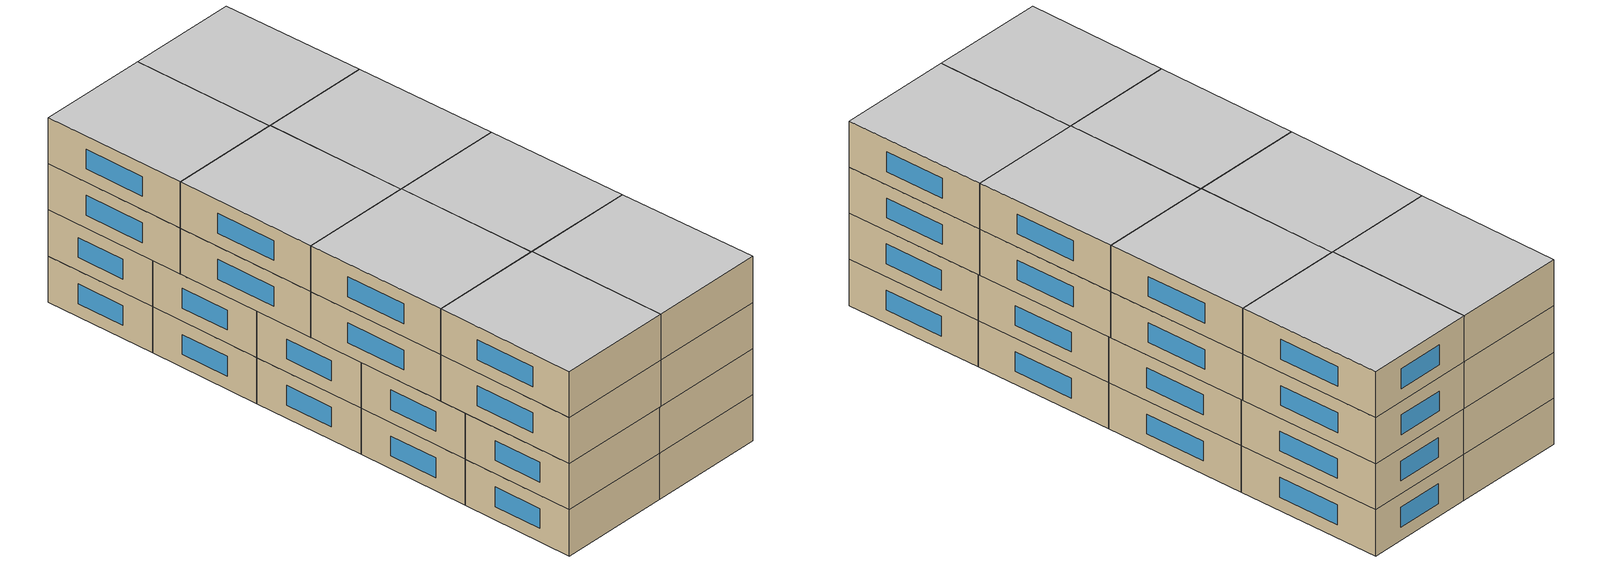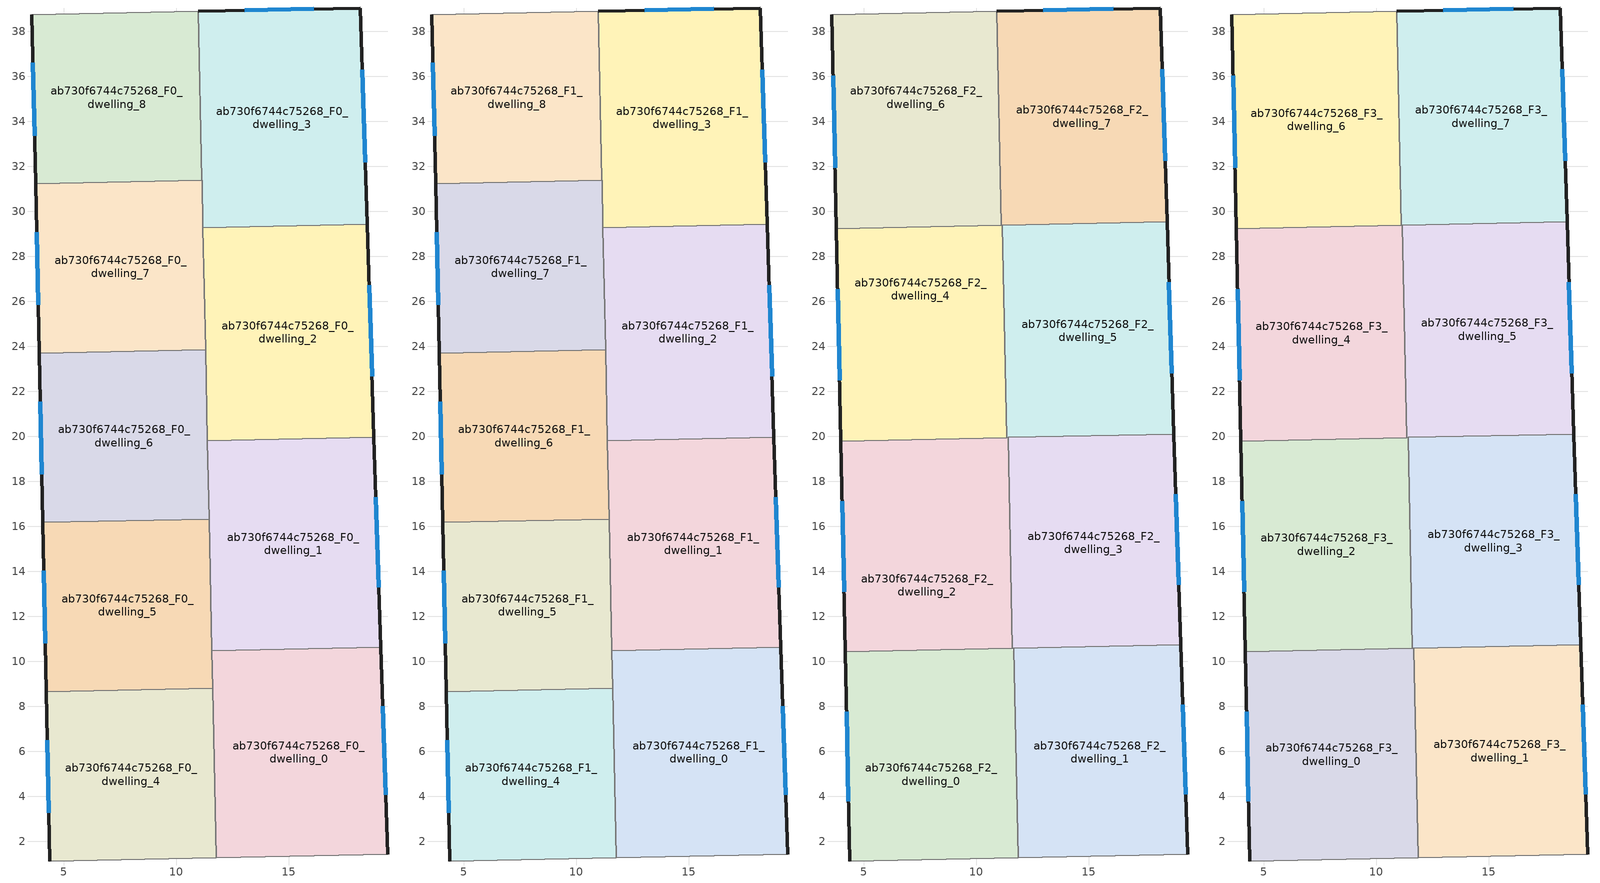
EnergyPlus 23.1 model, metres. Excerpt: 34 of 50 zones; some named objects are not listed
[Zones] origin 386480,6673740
ab730f6744c75268_F0_dwelling_0
 floor ground (EU_floor_Construction): 19.09,10.63 19.39,1.43 11.78,1.28 11.58,10.47 z0
 wall outside (EU_wall_Construction): 19.39,1.43 19.09,10.63 z0:3
 wall adiabatic (EU_wall_Construction): 11.78,1.28 19.39,1.43 z0:3
 wall to ab730f6744c75268_F0_dwelling_1 (EU_wall_Construction): 19.09,10.63 11.58,10.47 z0:3
 wall to ab730f6744c75268_F0_dwelling_4 (EU_wall_Construction): 11.62,8.8 11.78,1.28 z0:3
 wall to ab730f6744c75268_F0_dwelling_5 (EU_wall_Construction): 11.58,10.47 11.62,8.8 z0:3
 window (EU_Window_Construction): 19.3,4.06 19.18,8 z0.86:2.14
ab730f6744c75268_F0_dwelling_1
 floor ground (EU_floor_Construction): 18.79,19.96 19.09,10.63 11.58,10.47 11.39,19.8 z0
 wall outside (EU_wall_Construction): 19.09,10.63 18.79,19.96 z0:3
 wall to ab730f6744c75268_F0_dwelling_2 (EU_wall_Construction): 18.79,19.96 11.39,19.8 z0:3
 wall to ab730f6744c75268_F0_dwelling_5 (EU_wall_Construction): 11.46,16.32 11.58,10.47 z0:3
 wall to ab730f6744c75268_F0_dwelling_6 (EU_wall_Construction): 11.39,19.8 11.46,16.32 z0:3
 window (EU_Window_Construction): 19.01,13.29 18.88,17.29 z0.86:2.14
ab730f6744c75268_F0_dwelling_2
 floor ground (EU_floor_Construction): 18.48,29.42 18.79,19.96 11.39,19.8 11.19,29.27 z0
 wall outside (EU_wall_Construction): 18.79,19.96 18.48,29.42 z0:3
 wall to ab730f6744c75268_F0_dwelling_3 (EU_wall_Construction): 18.48,29.42 11.19,29.27 z0:3
 wall to ab730f6744c75268_F0_dwelling_7 (EU_wall_Construction): 11.19,29.27 11.3,23.84 z0:3
 wall to ab730f6744c75268_F0_dwelling_6 (EU_wall_Construction): 11.3,23.84 11.39,19.8 z0:3
 window (EU_Window_Construction): 18.7,22.66 18.57,26.72 z0.86:2.14
ab730f6744c75268_F0_dwelling_3
 floor ground (EU_floor_Construction): 18.17,39.03 18.48,29.42 11.19,29.27 10.99,38.88 z0
 wall outside (EU_wall_Construction): 18.48,29.42 18.17,39.03 10.99,38.88 z0:3
 wall to ab730f6744c75268_F0_dwelling_8 (EU_wall_Construction): 10.99,38.88 11.15,31.36 z0:3
 wall to ab730f6744c75268_F0_dwelling_7 (EU_wall_Construction): 11.15,31.36 11.19,29.27 z0:3
 window (EU_Window_Construction): 16.12,38.99 13.04,38.92 / 18.39,32.17 18.26,36.28 z0.86:2.14
ab730f6744c75268_F0_dwelling_4
 floor ground (EU_floor_Construction): 11.62,8.8 11.78,1.28 4.38,1.12 4.22,8.64 z0
 wall outside (EU_wall_Construction): 4.22,8.64 4.38,1.12 z0:3
 wall adiabatic (EU_wall_Construction): 4.38,1.12 11.78,1.28 z0:3
 wall to ab730f6744c75268_F0_dwelling_5 (EU_wall_Construction): 11.62,8.8 4.22,8.64 z0:3
 window (EU_Window_Construction): 4.27,6.5 4.33,3.27 z0.86:2.14
ab730f6744c75268_F0_dwelling_5
 floor ground (EU_floor_Construction): 11.46,16.32 11.62,8.8 4.22,8.64 4.06,16.17 z0
 wall outside (EU_wall_Construction): 4.06,16.17 4.22,8.64 z0:3
 wall to ab730f6744c75268_F0_dwelling_6 (EU_wall_Construction): 11.46,16.32 4.06,16.17 z0:3
 window (EU_Window_Construction): 4.11,14.02 4.18,10.79 z0.86:2.14
ab730f6744c75268_F0_dwelling_6
 floor ground (EU_floor_Construction): 11.3,23.84 11.46,16.32 4.06,16.17 3.91,23.69 z0
 wall outside (EU_wall_Construction): 3.91,23.69 4.06,16.17 z0:3
 wall to ab730f6744c75268_F0_dwelling_7 (EU_wall_Construction): 11.3,23.84 3.91,23.69 z0:3
 window (EU_Window_Construction): 3.95,21.54 4.02,18.32 z0.86:2.14
ab730f6744c75268_F0_dwelling_7
 floor ground (EU_floor_Construction): 11.15,31.36 11.3,23.84 3.91,23.69 3.75,31.21 z0
 wall outside (EU_wall_Construction): 3.75,31.21 3.91,23.69 z0:3
 wall to ab730f6744c75268_F0_dwelling_8 (EU_wall_Construction): 11.15,31.36 3.75,31.21 z0:3
 window (EU_Window_Construction): 3.79,29.06 3.86,25.84 z0.86:2.14
ab730f6744c75268_F0_dwelling_8
 floor ground (EU_floor_Construction): 10.99,38.88 11.15,31.36 3.75,31.21 3.59,38.73 z0
 wall outside (EU_wall_Construction): 3.59,38.73 3.75,31.21 z0:3
 wall adiabatic (EU_wall_Construction): 10.99,38.88 3.59,38.73 z0:3
 window (EU_Window_Construction): 3.64,36.58 3.7,33.36 z0.86:2.14
ab730f6744c75268_F1_dwelling_0
 floor to ab730f6744c75268_F0_dwelling_0 (EU_floor_Construction): 19.09,10.63 19.39,1.43 11.78,1.28 11.58,10.47 z3
 wall outside (EU_wall_Construction): 19.39,1.43 19.09,10.63 z3:6
 wall adiabatic (EU_wall_Construction): 11.78,1.28 19.39,1.43 z3:6
 wall to ab730f6744c75268_F1_dwelling_1 (EU_wall_Construction): 19.09,10.63 11.58,10.47 z3:6
 wall to ab730f6744c75268_F1_dwelling_4 (EU_wall_Construction): 11.62,8.8 11.78,1.28 z3:6
 wall to ab730f6744c75268_F1_dwelling_5 (EU_wall_Construction): 11.58,10.47 11.62,8.8 z3:6
 window (EU_Window_Construction): 19.3,4.06 19.18,8 z3.86:5.14
 ceiling adiabatic (EU_roof_Construction): 19.39,1.43 19.09,10.63 11.58,10.47 11.78,1.28 z6
ab730f6744c75268_F1_dwelling_1
 floor to ab730f6744c75268_F0_dwelling_1 (EU_floor_Construction): 18.79,19.96 19.09,10.63 11.58,10.47 11.39,19.8 z3
 wall outside (EU_wall_Construction): 19.09,10.63 18.79,19.96 z3:6
 wall to ab730f6744c75268_F1_dwelling_2 (EU_wall_Construction): 18.79,19.96 11.39,19.8 z3:6
 wall to ab730f6744c75268_F1_dwelling_5 (EU_wall_Construction): 11.46,16.32 11.58,10.47 z3:6
 wall to ab730f6744c75268_F1_dwelling_6 (EU_wall_Construction): 11.39,19.8 11.46,16.32 z3:6
 window (EU_Window_Construction): 19.01,13.29 18.88,17.29 z3.86:5.14
ab730f6744c75268_F1_dwelling_2
 floor to ab730f6744c75268_F0_dwelling_2 (EU_floor_Construction): 18.48,29.42 18.79,19.96 11.39,19.8 11.19,29.27 z3
 wall outside (EU_wall_Construction): 18.79,19.96 18.48,29.42 z3:6
 wall to ab730f6744c75268_F1_dwelling_3 (EU_wall_Construction): 18.48,29.42 11.19,29.27 z3:6
 wall to ab730f6744c75268_F1_dwelling_7 (EU_wall_Construction): 11.19,29.27 11.3,23.84 z3:6
 wall to ab730f6744c75268_F1_dwelling_6 (EU_wall_Construction): 11.3,23.84 11.39,19.8 z3:6
 window (EU_Window_Construction): 18.7,22.66 18.57,26.72 z3.86:5.14
ab730f6744c75268_F1_dwelling_3
 floor to ab730f6744c75268_F0_dwelling_3 (EU_floor_Construction): 18.17,39.03 18.48,29.42 11.19,29.27 10.99,38.88 z3
 wall outside (EU_wall_Construction): 18.48,29.42 18.17,39.03 10.99,38.88 z3:6
 wall to ab730f6744c75268_F1_dwelling_8 (EU_wall_Construction): 10.99,38.88 11.15,31.36 z3:6
 wall to ab730f6744c75268_F1_dwelling_7 (EU_wall_Construction): 11.15,31.36 11.19,29.27 z3:6
 window (EU_Window_Construction): 16.12,38.99 13.04,38.92 / 18.39,32.17 18.26,36.28 z3.86:5.14
ab730f6744c75268_F1_dwelling_4
 floor to ab730f6744c75268_F0_dwelling_4 (EU_floor_Construction): 11.62,8.8 11.78,1.28 4.38,1.12 4.22,8.64 z3
 wall outside (EU_wall_Construction): 4.22,8.64 4.38,1.12 z3:6
 wall adiabatic (EU_wall_Construction): 4.38,1.12 11.78,1.28 z3:6
 wall to ab730f6744c75268_F1_dwelling_5 (EU_wall_Construction): 11.62,8.8 4.22,8.64 z3:6
 window (EU_Window_Construction): 4.27,6.5 4.33,3.27 z3.86:5.14
ab730f6744c75268_F1_dwelling_5
 floor to ab730f6744c75268_F0_dwelling_5 (EU_floor_Construction): 11.46,16.32 11.62,8.8 4.22,8.64 4.06,16.17 z3
 wall outside (EU_wall_Construction): 4.06,16.17 4.22,8.64 z3:6
 wall to ab730f6744c75268_F1_dwelling_6 (EU_wall_Construction): 11.46,16.32 4.06,16.17 z3:6
 window (EU_Window_Construction): 4.11,14.02 4.18,10.79 z3.86:5.14
ab730f6744c75268_F1_dwelling_6
 floor to ab730f6744c75268_F0_dwelling_6 (EU_floor_Construction): 11.3,23.84 11.46,16.32 4.06,16.17 3.91,23.69 z3
 wall outside (EU_wall_Construction): 3.91,23.69 4.06,16.17 z3:6
 wall to ab730f6744c75268_F1_dwelling_7 (EU_wall_Construction): 11.3,23.84 3.91,23.69 z3:6
 window (EU_Window_Construction): 3.95,21.54 4.02,18.32 z3.86:5.14
ab730f6744c75268_F1_dwelling_7
 floor to ab730f6744c75268_F0_dwelling_7 (EU_floor_Construction): 11.15,31.36 11.3,23.84 3.91,23.69 3.75,31.21 z3
 wall outside (EU_wall_Construction): 3.75,31.21 3.91,23.69 z3:6
 wall to ab730f6744c75268_F1_dwelling_8 (EU_wall_Construction): 11.15,31.36 3.75,31.21 z3:6
 window (EU_Window_Construction): 3.79,29.06 3.86,25.84 z3.86:5.14
 ceiling adiabatic (EU_roof_Construction): 11.11,29.38 11.06,31.36 3.75,31.21 3.79,29.22 z6
ab730f6744c75268_F1_dwelling_8
 floor to ab730f6744c75268_F0_dwelling_8 (EU_floor_Construction): 10.99,38.88 11.15,31.36 3.75,31.21 3.59,38.73 z3
 wall outside (EU_wall_Construction): 3.59,38.73 3.75,31.21 z3:6
 wall adiabatic (EU_wall_Construction): 10.99,38.88 3.59,38.73 z3:6
 window (EU_Window_Construction): 3.64,36.58 3.7,33.36 z3.86:5.14
ab730f6744c75268_F2_dwelling_0
 floor to ab730f6744c75268_F1_dwelling_4 (EU_floor_Construction): 11.62,8.8 11.77,1.28 4.38,1.12 4.22,8.65 z6
 floor to ab730f6744c75268_F1_dwelling_5 (EU_floor_Construction): 11.58,10.58 11.62,8.8 4.22,8.65 4.18,10.42 z6
 floor adiabatic (EU_floor_Construction): 11.67,10.47 11.86,1.28 11.77,1.28 11.58,10.47 z6
 wall outside (EU_wall_Construction): 4.18,10.42 4.38,1.12 z6:9
 wall to ab730f6744c75268_F2_dwelling_1 (EU_wall_Construction): 11.86,1.28 11.66,10.58 z6:9
 wall adiabatic (EU_wall_Construction): 4.38,1.12 11.86,1.28 z6:9
 wall to ab730f6744c75268_F2_dwelling_2 (EU_wall_Construction): 11.61,10.58 4.18,10.42 z6:9
 wall to ab730f6744c75268_F2_dwelling_3 (EU_wall_Construction): 11.66,10.58 11.61,10.58 z6:9
 window (EU_Window_Construction): 4.24,7.77 4.32,3.78 z6.86:8.14
ab730f6744c75268_F2_dwelling_1
 floor adiabatic (EU_floor_Construction): 19.09,10.63 19.39,1.43 11.86,1.28 11.67,10.47 z6
 floor to ab730f6744c75268_F1_dwelling_1 (EU_floor_Construction): 19.09,10.73 19.09,10.63 11.67,10.47 11.66,10.58 z6
 wall outside (EU_wall_Construction): 19.39,1.43 19.09,10.73 z6:9
 wall adiabatic (EU_wall_Construction): 11.86,1.28 19.39,1.43 z6:9
 wall to ab730f6744c75268_F2_dwelling_3 (EU_wall_Construction): 19.09,10.73 11.66,10.58 z6:9
 window (EU_Window_Construction): 19.3,4.09 19.17,8.08 z6.86:8.14
ab730f6744c75268_F2_dwelling_2
 floor to ab730f6744c75268_F1_dwelling_5 (EU_floor_Construction): 11.46,16.32 11.58,10.58 4.18,10.42 4.06,16.17 z6
 floor to ab730f6744c75268_F1_dwelling_1 (EU_floor_Construction): 11.42,19.8 11.61,10.58 11.58,10.58 11.39,19.8 z6
 floor to ab730f6744c75268_F1_dwelling_6 (EU_floor_Construction): 11.39,19.94 11.39,19.8 11.46,16.32 4.06,16.17 3.99,19.79 z6
 wall outside (EU_wall_Construction): 3.99,19.79 4.18,10.42 z6:9
 wall to ab730f6744c75268_F2_dwelling_3 (EU_wall_Construction): 11.61,10.58 11.41,19.94 z6:9
 wall to ab730f6744c75268_F2_dwelling_4 (EU_wall_Construction): 11.36,19.94 3.99,19.79 z6:9
 wall to ab730f6744c75268_F2_dwelling_5 (EU_wall_Construction): 11.41,19.94 11.36,19.94 z6:9
 window (EU_Window_Construction): 4.04,17.11 4.13,13.1 z6.86:8.14
ab730f6744c75268_F2_dwelling_3
 floor to ab730f6744c75268_F1_dwelling_1 (EU_floor_Construction): 18.79,19.96 19.09,10.73 11.61,10.58 11.42,19.8 z6
 floor to ab730f6744c75268_F1_dwelling_2 (EU_floor_Construction): 18.78,20.1 18.79,19.96 11.42,19.8 11.41,19.94 z6
 wall outside (EU_wall_Construction): 19.09,10.73 18.78,20.1 z6:9
 wall to ab730f6744c75268_F2_dwelling_5 (EU_wall_Construction): 18.78,20.1 11.41,19.94 z6:9
 window (EU_Window_Construction): 19,13.41 18.87,17.42 z6.86:8.14
ab730f6744c75268_F2_dwelling_4
 floor to ab730f6744c75268_F1_dwelling_7 (EU_floor_Construction): 11.16,29.38 11.28,23.84 3.91,23.69 3.79,29.22 z6
 floor to ab730f6744c75268_F1_dwelling_6 (EU_floor_Construction): 11.28,23.84 11.36,19.94 3.99,19.79 3.91,23.69 z6
 wall outside (EU_wall_Construction): 3.79,29.22 3.99,19.79 z6:9
 wall to ab730f6744c75268_F2_dwelling_5 (EU_wall_Construction): 11.36,19.94 11.16,29.38 z6:9
 wall to ab730f6744c75268_F2_dwelling_6 (EU_wall_Construction): 11.11,29.37 3.79,29.22 z6:9
 wall to ab730f6744c75268_F2_dwelling_7 (EU_wall_Construction): 11.16,29.38 11.11,29.37 z6:9
 window (EU_Window_Construction): 3.85,26.53 3.93,22.48 z6.86:8.14
ab730f6744c75268_F2_dwelling_5
 floor to ab730f6744c75268_F1_dwelling_2 (EU_floor_Construction): 18.48,29.42 18.78,20.1 11.39,19.94 11.19,29.27 z6
 floor to ab730f6744c75268_F1_dwelling_3 (EU_floor_Construction): 18.48,29.53 18.48,29.42 11.19,29.27 11.19,29.38 z6
 floor to ab730f6744c75268_F1_dwelling_7 (EU_floor_Construction): 11.19,29.38 11.3,23.84 11.28,23.84 11.16,29.38 z6
 floor to ab730f6744c75268_F1_dwelling_6 (EU_floor_Construction): 11.29,23.84 11.39,19.94 11.36,19.94 11.28,23.84 z6
 wall outside (EU_wall_Construction): 18.78,20.1 18.48,29.53 z6:9
 wall to ab730f6744c75268_F2_dwelling_7 (EU_wall_Construction): 18.48,29.53 11.16,29.38 z6:9
 window (EU_Window_Construction): 18.7,22.79 18.57,26.83 z6.86:8.14
ab730f6744c75268_F2_dwelling_6
 floor to ab730f6744c75268_F1_dwelling_8 (EU_floor_Construction): 10.91,38.88 11.06,31.36 3.75,31.21 3.59,38.73 z6
 floor adiabatic (EU_floor_Construction): 11.06,31.36 11.11,29.38 3.79,29.22 3.75,31.21 z6
 wall outside (EU_wall_Construction): 3.59,38.73 3.79,29.22 z6:9
 wall adiabatic (EU_wall_Construction): 10.91,38.88 3.59,38.73 z6:9
 wall to ab730f6744c75268_F2_dwelling_7 (EU_wall_Construction): 11.11,29.38 10.91,38.88 z6:9
 window (EU_Window_Construction): 3.65,36.02 3.73,31.94 z6.86:8.14
ab730f6744c75268_F2_dwelling_7
 floor to ab730f6744c75268_F1_dwelling_3 (EU_floor_Construction): 18.17,39.03 18.48,29.53 11.19,29.38 10.99,38.88 z6
 floor to ab730f6744c75268_F1_dwelling_8 (EU_floor_Construction): 10.99,38.88 11.15,31.36 11.06,31.36 10.91,38.88 z6
 floor to ab730f6744c75268_F1_dwelling_7 (EU_floor_Construction): 11.15,31.36 11.19,29.38 11.11,29.38 11.06,31.36 z6
 wall outside (EU_wall_Construction): 18.48,29.53 18.17,39.03 10.91,38.88 z6:9
 window (EU_Window_Construction): 16.1,38.99 12.98,38.92 / 18.39,32.24 18.26,36.31 z6.86:8.14
ab730f6744c75268_F3_dwelling_0
 floor to ab730f6744c75268_F2_dwelling_0 (EU_floor_Construction): 11.66,10.58 11.86,1.28 4.38,1.12 4.18,10.42 z9
 wall outside (EU_wall_Construction): 4.18,10.42 4.38,1.12 z9:12
 wall to ab730f6744c75268_F3_dwelling_1 (EU_wall_Construction): 11.86,1.28 11.66,10.58 z9:12
 wall adiabatic (EU_wall_Construction): 4.38,1.12 11.86,1.28 z9:12
 wall to ab730f6744c75268_F3_dwelling_2 (EU_wall_Construction): 11.61,10.58 4.18,10.42 z9:12
 wall to ab730f6744c75268_F3_dwelling_3 (EU_wall_Construction): 11.66,10.58 11.61,10.58 z9:12
 window (EU_Window_Construction): 4.24,7.77 4.32,3.78 z9.86:11.14
 ceiling to ab730f6744c75268_F4_dwelling_0 (EU_floor_Construction): 11.86,1.28 11.66,10.58 4.18,10.42 4.38,1.12 z12
ab730f6744c75268_F3_dwelling_1
 floor to ab730f6744c75268_F2_dwelling_1 (EU_floor_Construction): 19.09,10.73 19.39,1.43 11.86,1.28 11.66,10.58 z9
 wall outside (EU_wall_Construction): 19.39,1.43 19.09,10.73 z9:12
 wall adiabatic (EU_wall_Construction): 11.86,1.28 19.39,1.43 z9:12
 wall to ab730f6744c75268_F3_dwelling_3 (EU_wall_Construction): 19.09,10.73 11.66,10.58 z9:12
 window (EU_Window_Construction): 19.3,4.09 19.17,8.08 z9.86:11.14
 ceiling to ab730f6744c75268_F4_dwelling_1 (EU_floor_Construction): 19.39,1.43 19.09,10.73 11.66,10.58 11.86,1.28 z12
ab730f6744c75268_F3_dwelling_2
 floor to ab730f6744c75268_F2_dwelling_2 (EU_floor_Construction): 11.41,19.94 11.61,10.58 4.18,10.42 3.99,19.79 z9
 wall outside (EU_wall_Construction): 3.99,19.79 4.18,10.42 z9:12
 wall to ab730f6744c75268_F3_dwelling_3 (EU_wall_Construction): 11.61,10.58 11.41,19.94 z9:12
 wall to ab730f6744c75268_F3_dwelling_4 (EU_wall_Construction): 11.36,19.94 3.99,19.79 z9:12
 wall to ab730f6744c75268_F3_dwelling_5 (EU_wall_Construction): 11.41,19.94 11.36,19.94 z9:12
 window (EU_Window_Construction): 4.04,17.11 4.13,13.1 z9.86:11.14
 ceiling to ab730f6744c75268_F4_dwelling_2 (EU_floor_Construction): 11.61,10.58 11.41,19.94 3.99,19.79 4.18,10.42 z12
ab730f6744c75268_F3_dwelling_3
 floor to ab730f6744c75268_F2_dwelling_3 (EU_floor_Construction): 18.78,20.1 19.09,10.73 11.61,10.58 11.41,19.94 z9
 wall outside (EU_wall_Construction): 19.09,10.73 18.78,20.1 z9:12
 wall to ab730f6744c75268_F3_dwelling_5 (EU_wall_Construction): 18.78,20.1 11.41,19.94 z9:12
 window (EU_Window_Construction): 19,13.41 18.87,17.42 z9.86:11.14
 ceiling to ab730f6744c75268_F4_dwelling_3 (EU_floor_Construction): 19.09,10.73 18.78,20.1 11.41,19.94 11.61,10.58 z12
ab730f6744c75268_F3_dwelling_4
 floor to ab730f6744c75268_F2_dwelling_4 (EU_floor_Construction): 11.16,29.38 11.36,19.94 3.99,19.79 3.79,29.22 z9
 wall outside (EU_wall_Construction): 3.79,29.22 3.99,19.79 z9:12
 wall to ab730f6744c75268_F3_dwelling_5 (EU_wall_Construction): 11.36,19.94 11.16,29.38 z9:12
 wall to ab730f6744c75268_F3_dwelling_6 (EU_wall_Construction): 11.11,29.37 3.79,29.22 z9:12
 wall to ab730f6744c75268_F3_dwelling_7 (EU_wall_Construction): 11.16,29.38 11.11,29.37 z9:12
 window (EU_Window_Construction): 3.85,26.53 3.93,22.48 z9.86:11.14
 ceiling to ab730f6744c75268_F4_dwelling_4 (EU_floor_Construction): 11.36,19.94 11.16,29.38 3.79,29.22 3.99,19.79 z12
ab730f6744c75268_F3_dwelling_5
 floor to ab730f6744c75268_F2_dwelling_5 (EU_floor_Construction): 18.48,29.53 18.78,20.1 11.36,19.94 11.16,29.38 z9
 wall outside (EU_wall_Construction): 18.78,20.1 18.48,29.53 z9:12
 wall to ab730f6744c75268_F3_dwelling_7 (EU_wall_Construction): 18.48,29.53 11.16,29.38 z9:12
 window (EU_Window_Construction): 18.7,22.79 18.57,26.83 z9.86:11.14
 ceiling to ab730f6744c75268_F4_dwelling_5 (EU_floor_Construction): 18.78,20.1 18.48,29.53 11.16,29.38 11.36,19.94 z12
ab730f6744c75268_F3_dwelling_6
 floor to ab730f6744c75268_F2_dwelling_6 (EU_floor_Construction): 10.91,38.88 11.11,29.38 3.79,29.22 3.59,38.73 z9
 wall outside (EU_wall_Construction): 3.59,38.73 3.79,29.22 z9:12
 wall adiabatic (EU_wall_Construction): 10.91,38.88 3.59,38.73 z9:12
 wall to ab730f6744c75268_F3_dwelling_7 (EU_wall_Construction): 11.11,29.38 10.91,38.88 z9:12
 window (EU_Window_Construction): 3.65,36.02 3.73,31.94 z9.86:11.14
 ceiling to ab730f6744c75268_F4_dwelling_6 (EU_floor_Construction): 11.11,29.38 10.91,38.88 3.59,38.73 3.79,29.22 z12
ab730f6744c75268_F3_dwelling_7
 floor to ab730f6744c75268_F2_dwelling_7 (EU_floor_Construction): 18.17,39.03 18.48,29.53 11.11,29.38 10.91,38.88 z9
 wall outside (EU_wall_Construction): 18.48,29.53 18.17,39.03 10.91,38.88 z9:12
 window (EU_Window_Construction): 16.1,38.99 12.98,38.92 / 18.39,32.24 18.26,36.31 z9.86:11.14
 ceiling to ab730f6744c75268_F4_dwelling_7 (EU_floor_Construction): 18.48,29.53 18.17,39.03 10.91,38.88 11.11,29.38 z12
[Building]
EU S2 Campaign: North Axis=0; Terrain=City; Solar Distribution=FullExterior
[Site:Location]
Helsinki-Vantaa.AP: Latitude=60.317; Longitude=24.963; Time Zone=2; Elevation=54.6
[SizingPeriod:WeatherFileDays]
AnnualSizingPeriod: Begin Month=1; Begin Day of Month=1; End Month=12; End Day of Month=31; Day of Week for Start Day=Monday; Use Weather File Daylight Saving Period=No; Use Weather File Rain and Snow Indicators=No
[MATERIAL]
EU_InternalMass_Material: Roughness=MediumRough; Thickness=0.1; Conductivity=1; Density=1800; Specific Heat=900; Thermal Absorptance=0.9; Solar Absorptance=0.7; Visible Absorptance=0.7
[MATERIAL:NOMASS] Roughness=MediumRough; Thermal Absorptance=0.9; Solar Absorptance=0.7; Visible Absorptance=0.7
Name | Thermal Resistance
EU_wall_NoMass | 1.10183
EU_roof_NoMass; EU_floor_NoMass | 1.70606
[WINDOWMATERIAL:SIMPLEGLAZINGSYSTEM]
EU_Window_SimpleGlazing: UFactor=3.11035; Solar Heat Gain Coefficient=0.8; Visible Transmittance=0.8
[CONSTRUCTION]
EU_wall_Construction: EU_wall_NoMass
EU_roof_Construction: EU_roof_NoMass
EU_floor_Construction: EU_floor_NoMass
EU_Window_Construction: EU_Window_SimpleGlazing
EU_InternalMass_Construction: EU_InternalMass_Material
[ZONE] Type=1; Multiplier=1; Ceiling Height=autocalculate; Floor Area=autocalculate; Part of Total Floor Area=Yes
Name | Volume
ab730f6744c75268_F0_dwelling_0; ab730f6744c75268_F1_dwelling_0 | 208.736
ab730f6744c75268_F2_dwelling_0; ab730f6744c75268_F3_dwelling_0 | 208.738
ab730f6744c75268_F0_dwelling_1; ab730f6744c75268_F1_dwelling_1 | 208.747
ab730f6744c75268_F2_dwelling_1; ab730f6744c75268_F3_dwelling_1 | 208.729
ab730f6744c75268_F0_dwelling_2; ab730f6744c75268_F1_dwelling_2 | 208.732
ab730f6744c75268_F2_dwelling_2; ab730f6744c75268_F3_dwelling_2 | 208.723
ab730f6744c75268_F0_dwelling_3; ab730f6744c75268_F1_dwelling_3 | 208.735
ab730f6744c75268_F2_dwelling_3; ab730f6744c75268_F3_dwelling_3 | 208.72
ab730f6744c75268_F0_dwelling_4; ab730f6744c75268_F1_dwelling_4 | 166.981
ab730f6744c75268_F2_dwelling_4; ab730f6744c75268_F3_dwelling_4 | 208.717
ab730f6744c75268_F0_dwelling_5; ab730f6744c75268_F1_dwelling_5 | 166.972
ab730f6744c75268_F2_dwelling_5; ab730f6744c75268_F3_dwelling_5 | 208.722
ab730f6744c75268_F0_dwelling_6; ab730f6744c75268_F1_dwelling_6 | 166.994
ab730f6744c75268_F2_dwelling_6; ab730f6744c75268_F3_dwelling_6 | 208.754
ab730f6744c75268_F0_dwelling_7; ab730f6744c75268_F1_dwelling_7 | 167.005
ab730f6744c75268_F2_dwelling_7; ab730f6744c75268_F3_dwelling_7 | 208.734
ab730f6744c75268_F0_dwelling_8; ab730f6744c75268_F1_dwelling_8 | 166.98
[INTERNALMASS] Construction=EU_InternalMass_Construction
Name | Zone or ZoneList | Surface Area
ab730f6744c75268_F0_dwelling_0_EU_InternalMass | ab730f6744c75268_F0_dwelling_0 | 69.5786
ab730f6744c75268_F0_dwelling_1_EU_InternalMass | ab730f6744c75268_F0_dwelling_1 | 69.5827
ab730f6744c75268_F0_dwelling_2_EU_InternalMass | ab730f6744c75268_F0_dwelling_2 | 69.5771
ab730f6744c75268_F0_dwelling_3_EU_InternalMass | ab730f6744c75268_F0_dwelling_3 | 69.5785
ab730f6744c75268_F0_dwelling_4_EU_InternalMass | ab730f6744c75268_F0_dwelling_4 | 55.6606
ab730f6744c75268_F0_dwelling_5_EU_InternalMass | ab730f6744c75268_F0_dwelling_5 | 55.6572
ab730f6744c75268_F0_dwelling_6_EU_InternalMass | ab730f6744c75268_F0_dwelling_6 | 55.6646
ab730f6744c75268_F0_dwelling_7_EU_InternalMass | ab730f6744c75268_F0_dwelling_7 | 55.6683
ab730f6744c75268_F0_dwelling_8_EU_InternalMass | ab730f6744c75268_F0_dwelling_8 | 55.6605
ab730f6744c75268_F1_dwelling_0_EU_InternalMass | ab730f6744c75268_F1_dwelling_0 | 69.5786
ab730f6744c75268_F1_dwelling_1_EU_InternalMass | ab730f6744c75268_F1_dwelling_1 | 69.5827
ab730f6744c75268_F1_dwelling_2_EU_InternalMass | ab730f6744c75268_F1_dwelling_2 | 69.5771
ab730f6744c75268_F1_dwelling_3_EU_InternalMass | ab730f6744c75268_F1_dwelling_3 | 69.5785
ab730f6744c75268_F1_dwelling_4_EU_InternalMass | ab730f6744c75268_F1_dwelling_4 | 55.6606
ab730f6744c75268_F1_dwelling_5_EU_InternalMass | ab730f6744c75268_F1_dwelling_5 | 55.6572
ab730f6744c75268_F1_dwelling_6_EU_InternalMass | ab730f6744c75268_F1_dwelling_6 | 55.6646
ab730f6744c75268_F1_dwelling_7_EU_InternalMass | ab730f6744c75268_F1_dwelling_7 | 55.6683
ab730f6744c75268_F1_dwelling_8_EU_InternalMass | ab730f6744c75268_F1_dwelling_8 | 55.6605
ab730f6744c75268_F2_dwelling_0_EU_InternalMass | ab730f6744c75268_F2_dwelling_0 | 69.58
ab730f6744c75268_F2_dwelling_1_EU_InternalMass | ab730f6744c75268_F2_dwelling_1 | 69.5752
ab730f6744c75268_F2_dwelling_2_EU_InternalMass | ab730f6744c75268_F2_dwelling_2 | 69.5748
ab730f6744c75268_F2_dwelling_3_EU_InternalMass | ab730f6744c75268_F2_dwelling_3 | 69.5748
ab730f6744c75268_F2_dwelling_4_EU_InternalMass | ab730f6744c75268_F2_dwelling_4 | 69.5705
ab730f6744c75268_F2_dwelling_5_EU_InternalMass | ab730f6744c75268_F2_dwelling_5 | 69.5729
ab730f6744c75268_F2_dwelling_6_EU_InternalMass | ab730f6744c75268_F2_dwelling_6 | 69.5834
ab730f6744c75268_F2_dwelling_7_EU_InternalMass | ab730f6744c75268_F2_dwelling_7 | 69.5775
ab730f6744c75268_F3_dwelling_0_EU_InternalMass | ab730f6744c75268_F3_dwelling_0 | 69.58
ab730f6744c75268_F3_dwelling_1_EU_InternalMass | ab730f6744c75268_F3_dwelling_1 | 69.5752
ab730f6744c75268_F3_dwelling_2_EU_InternalMass | ab730f6744c75268_F3_dwelling_2 | 69.5748
ab730f6744c75268_F3_dwelling_3_EU_InternalMass | ab730f6744c75268_F3_dwelling_3 | 69.5748
ab730f6744c75268_F3_dwelling_4_EU_InternalMass | ab730f6744c75268_F3_dwelling_4 | 69.5705
ab730f6744c75268_F3_dwelling_5_EU_InternalMass | ab730f6744c75268_F3_dwelling_5 | 69.5729
ab730f6744c75268_F3_dwelling_6_EU_InternalMass | ab730f6744c75268_F3_dwelling_6 | 69.5834
ab730f6744c75268_F3_dwelling_7_EU_InternalMass | ab730f6744c75268_F3_dwelling_7 | 69.5775
[OTHEREQUIPMENT] Fuel Type=Electricity; Design Level Calculation Method=Watts/Area; Power per Zone Floor Area=1; Fraction Latent=0; Fraction Radiant=0; Fraction Lost=0; Carbon Dioxide Generation Rate=0; EndUse Subcategory=EU_Step8_InternalGains
Name | Zone or ZoneList or Space or SpaceList | Schedule
EU_Step8_InternalGain_ab730f6744c75268_F0_dwelling_0_f000 | ab730f6744c75268_F0_dwelling_0 | EU_Step8_GainSchedule_ab730f6744c75268_F0_dwelling_0_f000
EU_Step8_InternalGain_ab730f6744c75268_F0_dwelling_1_f000 | ab730f6744c75268_F0_dwelling_1 | EU_Step8_GainSchedule_ab730f6744c75268_F0_dwelling_1_f000
EU_Step8_InternalGain_ab730f6744c75268_F0_dwelling_2_f000 | ab730f6744c75268_F0_dwelling_2 | EU_Step8_GainSchedule_ab730f6744c75268_F0_dwelling_2_f000
EU_Step8_InternalGain_ab730f6744c75268_F0_dwelling_3_f000 | ab730f6744c75268_F0_dwelling_3 | EU_Step8_GainSchedule_ab730f6744c75268_F0_dwelling_3_f000
EU_Step8_InternalGain_ab730f6744c75268_F0_dwelling_4_f000 | ab730f6744c75268_F0_dwelling_4 | EU_Step8_GainSchedule_ab730f6744c75268_F0_dwelling_4_f000
EU_Step8_InternalGain_ab730f6744c75268_F0_dwelling_5_f000 | ab730f6744c75268_F0_dwelling_5 | EU_Step8_GainSchedule_ab730f6744c75268_F0_dwelling_5_f000
EU_Step8_InternalGain_ab730f6744c75268_F0_dwelling_6_f000 | ab730f6744c75268_F0_dwelling_6 | EU_Step8_GainSchedule_ab730f6744c75268_F0_dwelling_6_f000
EU_Step8_InternalGain_ab730f6744c75268_F0_dwelling_7_f000 | ab730f6744c75268_F0_dwelling_7 | EU_Step8_GainSchedule_ab730f6744c75268_F0_dwelling_7_f000
EU_Step8_InternalGain_ab730f6744c75268_F0_dwelling_8_f000 | ab730f6744c75268_F0_dwelling_8 | EU_Step8_GainSchedule_ab730f6744c75268_F0_dwelling_8_f000
EU_Step8_InternalGain_ab730f6744c75268_F1_dwelling_0_f000 | ab730f6744c75268_F1_dwelling_0 | EU_Step8_GainSchedule_ab730f6744c75268_F1_dwelling_0_f000
EU_Step8_InternalGain_ab730f6744c75268_F1_dwelling_1_f000 | ab730f6744c75268_F1_dwelling_1 | EU_Step8_GainSchedule_ab730f6744c75268_F1_dwelling_1_f000
EU_Step8_InternalGain_ab730f6744c75268_F1_dwelling_2_f000 | ab730f6744c75268_F1_dwelling_2 | EU_Step8_GainSchedule_ab730f6744c75268_F1_dwelling_2_f000
EU_Step8_InternalGain_ab730f6744c75268_F1_dwelling_3_f000 | ab730f6744c75268_F1_dwelling_3 | EU_Step8_GainSchedule_ab730f6744c75268_F1_dwelling_3_f000
EU_Step8_InternalGain_ab730f6744c75268_F1_dwelling_4_f000 | ab730f6744c75268_F1_dwelling_4 | EU_Step8_GainSchedule_ab730f6744c75268_F1_dwelling_4_f000
EU_Step8_InternalGain_ab730f6744c75268_F1_dwelling_5_f000 | ab730f6744c75268_F1_dwelling_5 | EU_Step8_GainSchedule_ab730f6744c75268_F1_dwelling_5_f000
EU_Step8_InternalGain_ab730f6744c75268_F1_dwelling_6_f000 | ab730f6744c75268_F1_dwelling_6 | EU_Step8_GainSchedule_ab730f6744c75268_F1_dwelling_6_f000
EU_Step8_InternalGain_ab730f6744c75268_F1_dwelling_7_f000 | ab730f6744c75268_F1_dwelling_7 | EU_Step8_GainSchedule_ab730f6744c75268_F1_dwelling_7_f000
EU_Step8_InternalGain_ab730f6744c75268_F1_dwelling_8_f000 | ab730f6744c75268_F1_dwelling_8 | EU_Step8_GainSchedule_ab730f6744c75268_F1_dwelling_8_f000
EU_Step8_InternalGain_ab730f6744c75268_F2_dwelling_0_f000 | ab730f6744c75268_F2_dwelling_0 | EU_Step8_GainSchedule_ab730f6744c75268_F2_dwelling_0_f000
EU_Step8_InternalGain_ab730f6744c75268_F2_dwelling_1_f000 | ab730f6744c75268_F2_dwelling_1 | EU_Step8_GainSchedule_ab730f6744c75268_F2_dwelling_1_f000
EU_Step8_InternalGain_ab730f6744c75268_F2_dwelling_2_f000 | ab730f6744c75268_F2_dwelling_2 | EU_Step8_GainSchedule_ab730f6744c75268_F2_dwelling_2_f000
EU_Step8_InternalGain_ab730f6744c75268_F2_dwelling_3_f000 | ab730f6744c75268_F2_dwelling_3 | EU_Step8_GainSchedule_ab730f6744c75268_F2_dwelling_3_f000
EU_Step8_InternalGain_ab730f6744c75268_F2_dwelling_4_f000 | ab730f6744c75268_F2_dwelling_4 | EU_Step8_GainSchedule_ab730f6744c75268_F2_dwelling_4_f000
EU_Step8_InternalGain_ab730f6744c75268_F2_dwelling_5_f000 | ab730f6744c75268_F2_dwelling_5 | EU_Step8_GainSchedule_ab730f6744c75268_F2_dwelling_5_f000
EU_Step8_InternalGain_ab730f6744c75268_F2_dwelling_6_f000 | ab730f6744c75268_F2_dwelling_6 | EU_Step8_GainSchedule_ab730f6744c75268_F2_dwelling_6_f000
EU_Step8_InternalGain_ab730f6744c75268_F2_dwelling_7_f000 | ab730f6744c75268_F2_dwelling_7 | EU_Step8_GainSchedule_ab730f6744c75268_F2_dwelling_7_f000
EU_Step8_InternalGain_ab730f6744c75268_F3_dwelling_0_f000 | ab730f6744c75268_F3_dwelling_0 | EU_Step8_GainSchedule_ab730f6744c75268_F3_dwelling_0_f000
EU_Step8_InternalGain_ab730f6744c75268_F3_dwelling_1_f000 | ab730f6744c75268_F3_dwelling_1 | EU_Step8_GainSchedule_ab730f6744c75268_F3_dwelling_1_f000
EU_Step8_InternalGain_ab730f6744c75268_F3_dwelling_2_f000 | ab730f6744c75268_F3_dwelling_2 | EU_Step8_GainSchedule_ab730f6744c75268_F3_dwelling_2_f000
EU_Step8_InternalGain_ab730f6744c75268_F3_dwelling_3_f000 | ab730f6744c75268_F3_dwelling_3 | EU_Step8_GainSchedule_ab730f6744c75268_F3_dwelling_3_f000
EU_Step8_InternalGain_ab730f6744c75268_F3_dwelling_4_f000 | ab730f6744c75268_F3_dwelling_4 | EU_Step8_GainSchedule_ab730f6744c75268_F3_dwelling_4_f000
EU_Step8_InternalGain_ab730f6744c75268_F3_dwelling_5_f000 | ab730f6744c75268_F3_dwelling_5 | EU_Step8_GainSchedule_ab730f6744c75268_F3_dwelling_5_f000
EU_Step8_InternalGain_ab730f6744c75268_F3_dwelling_6_f000 | ab730f6744c75268_F3_dwelling_6 | EU_Step8_GainSchedule_ab730f6744c75268_F3_dwelling_6_f000
EU_Step8_InternalGain_ab730f6744c75268_F3_dwelling_7_f000 | ab730f6744c75268_F3_dwelling_7 | EU_Step8_GainSchedule_ab730f6744c75268_F3_dwelling_7_f000
[ZONEVENTILATION:DESIGNFLOWRATE] Schedule=EU_AlwaysOn; Design Flow Rate Calculation Method=AirChanges/Hour; Air Changes per Hour=0.756316; Ventilation Type=Natural; Fan Pressure Rise=0; Fan Total Efficiency=1; Constant Term Coefficient=1; Temperature Term Coefficient=0; Velocity Term Coefficient=0; Velocity Squared Term Coefficient=0; Minimum Indoor Temperature=-100; Maximum Indoor Temperature=100; Delta Temperature=-100; Minimum Outdoor Temperature=-100; Maximum Outdoor Temperature=100; Maximum Wind Speed=40
Name | Zone or ZoneList or Space or SpaceList
EU_ConstantAir_ab730f6744c75268_F0_dwelling_0 | ab730f6744c75268_F0_dwelling_0
EU_ConstantAir_ab730f6744c75268_F0_dwelling_1 | ab730f6744c75268_F0_dwelling_1
EU_ConstantAir_ab730f6744c75268_F0_dwelling_2 | ab730f6744c75268_F0_dwelling_2
EU_ConstantAir_ab730f6744c75268_F0_dwelling_3 | ab730f6744c75268_F0_dwelling_3
EU_ConstantAir_ab730f6744c75268_F0_dwelling_4 | ab730f6744c75268_F0_dwelling_4
EU_ConstantAir_ab730f6744c75268_F0_dwelling_5 | ab730f6744c75268_F0_dwelling_5
EU_ConstantAir_ab730f6744c75268_F0_dwelling_6 | ab730f6744c75268_F0_dwelling_6
EU_ConstantAir_ab730f6744c75268_F0_dwelling_7 | ab730f6744c75268_F0_dwelling_7
EU_ConstantAir_ab730f6744c75268_F0_dwelling_8 | ab730f6744c75268_F0_dwelling_8
EU_ConstantAir_ab730f6744c75268_F1_dwelling_0 | ab730f6744c75268_F1_dwelling_0
EU_ConstantAir_ab730f6744c75268_F1_dwelling_1 | ab730f6744c75268_F1_dwelling_1
EU_ConstantAir_ab730f6744c75268_F1_dwelling_2 | ab730f6744c75268_F1_dwelling_2
EU_ConstantAir_ab730f6744c75268_F1_dwelling_3 | ab730f6744c75268_F1_dwelling_3
EU_ConstantAir_ab730f6744c75268_F1_dwelling_4 | ab730f6744c75268_F1_dwelling_4
EU_ConstantAir_ab730f6744c75268_F1_dwelling_5 | ab730f6744c75268_F1_dwelling_5
EU_ConstantAir_ab730f6744c75268_F1_dwelling_6 | ab730f6744c75268_F1_dwelling_6
EU_ConstantAir_ab730f6744c75268_F1_dwelling_7 | ab730f6744c75268_F1_dwelling_7
EU_ConstantAir_ab730f6744c75268_F1_dwelling_8 | ab730f6744c75268_F1_dwelling_8
EU_ConstantAir_ab730f6744c75268_F2_dwelling_0 | ab730f6744c75268_F2_dwelling_0
EU_ConstantAir_ab730f6744c75268_F2_dwelling_1 | ab730f6744c75268_F2_dwelling_1
EU_ConstantAir_ab730f6744c75268_F2_dwelling_2 | ab730f6744c75268_F2_dwelling_2
EU_ConstantAir_ab730f6744c75268_F2_dwelling_3 | ab730f6744c75268_F2_dwelling_3
EU_ConstantAir_ab730f6744c75268_F2_dwelling_4 | ab730f6744c75268_F2_dwelling_4
EU_ConstantAir_ab730f6744c75268_F2_dwelling_5 | ab730f6744c75268_F2_dwelling_5
EU_ConstantAir_ab730f6744c75268_F2_dwelling_6 | ab730f6744c75268_F2_dwelling_6
EU_ConstantAir_ab730f6744c75268_F2_dwelling_7 | ab730f6744c75268_F2_dwelling_7
EU_ConstantAir_ab730f6744c75268_F3_dwelling_0 | ab730f6744c75268_F3_dwelling_0
EU_ConstantAir_ab730f6744c75268_F3_dwelling_1 | ab730f6744c75268_F3_dwelling_1
EU_ConstantAir_ab730f6744c75268_F3_dwelling_2 | ab730f6744c75268_F3_dwelling_2
EU_ConstantAir_ab730f6744c75268_F3_dwelling_3 | ab730f6744c75268_F3_dwelling_3
EU_ConstantAir_ab730f6744c75268_F3_dwelling_4 | ab730f6744c75268_F3_dwelling_4
EU_ConstantAir_ab730f6744c75268_F3_dwelling_5 | ab730f6744c75268_F3_dwelling_5
EU_ConstantAir_ab730f6744c75268_F3_dwelling_6 | ab730f6744c75268_F3_dwelling_6
EU_ConstantAir_ab730f6744c75268_F3_dwelling_7 | ab730f6744c75268_F3_dwelling_7
[HVACTEMPLATE:THERMOSTAT] Constant Heating Setpoint=20; Constant Cooling Setpoint=50
EU_HeatOnly_ab730f6744c75268_F0_dwelling_0; EU_HeatOnly_ab730f6744c75268_F0_dwelling_1; EU_HeatOnly_ab730f6744c75268_F0_dwelling_2; EU_HeatOnly_ab730f6744c75268_F0_dwelling_3; EU_HeatOnly_ab730f6744c75268_F0_dwelling_4; EU_HeatOnly_ab730f6744c75268_F0_dwelling_5; EU_HeatOnly_ab730f6744c75268_F0_dwelling_6; EU_HeatOnly_ab730f6744c75268_F0_dwelling_7; EU_HeatOnly_ab730f6744c75268_F0_dwelling_8; EU_HeatOnly_ab730f6744c75268_F1_dwelling_0; EU_HeatOnly_ab730f6744c75268_F1_dwelling_1; EU_HeatOnly_ab730f6744c75268_F1_dwelling_2; EU_HeatOnly_ab730f6744c75268_F1_dwelling_3; EU_HeatOnly_ab730f6744c75268_F1_dwelling_4; EU_HeatOnly_ab730f6744c75268_F1_dwelling_5; EU_HeatOnly_ab730f6744c75268_F1_dwelling_6; EU_HeatOnly_ab730f6744c75268_F1_dwelling_7
[HVACTEMPLATE:ZONE:IDEALLOADSAIRSYSTEM] System Availability Schedule=EU_AlwaysOn; Maximum Heating Supply Air Temperature=50; Minimum Cooling Supply Air Temperature=13; Maximum Heating Supply Air Humidity Ratio=0.0156; Minimum Cooling Supply Air Humidity Ratio=0.0077; Heating Limit=NoLimit; Cooling Limit=NoLimit; Heating Availability Schedule=EU_AlwaysOn; Cooling Availability Schedule=EU_CoolingOff; Dehumidification Control Type=ConstantSensibleHeatRatio; Cooling Sensible Heat Ratio=0.7; Dehumidification Setpoint=60; Humidification Control Type=None; Humidification Setpoint=30; Outdoor Air Method=None; Outdoor Air Flow Rate per Person=0.00944; Outdoor Air Flow Rate per Zone Floor Area=0; Outdoor Air Flow Rate per Zone=0; Demand Controlled Ventilation Type=None; Outdoor Air Economizer Type=NoEconomizer; Heat Recovery Type=None; Sensible Heat Recovery Effectiveness=0.7; Latent Heat Recovery Effectiveness=0.65
Name | Template Thermostat
ab730f6744c75268_F0_dwelling_0 | EU_HeatOnly_ab730f6744c75268_F0_dwelling_0
ab730f6744c75268_F0_dwelling_1 | EU_HeatOnly_ab730f6744c75268_F0_dwelling_1
ab730f6744c75268_F0_dwelling_2 | EU_HeatOnly_ab730f6744c75268_F0_dwelling_2
ab730f6744c75268_F0_dwelling_3 | EU_HeatOnly_ab730f6744c75268_F0_dwelling_3
ab730f6744c75268_F0_dwelling_4 | EU_HeatOnly_ab730f6744c75268_F0_dwelling_4
ab730f6744c75268_F0_dwelling_5 | EU_HeatOnly_ab730f6744c75268_F0_dwelling_5
ab730f6744c75268_F0_dwelling_6 | EU_HeatOnly_ab730f6744c75268_F0_dwelling_6
ab730f6744c75268_F0_dwelling_7 | EU_HeatOnly_ab730f6744c75268_F0_dwelling_7
ab730f6744c75268_F0_dwelling_8 | EU_HeatOnly_ab730f6744c75268_F0_dwelling_8
ab730f6744c75268_F1_dwelling_0 | EU_HeatOnly_ab730f6744c75268_F1_dwelling_0
ab730f6744c75268_F1_dwelling_1 | EU_HeatOnly_ab730f6744c75268_F1_dwelling_1
ab730f6744c75268_F1_dwelling_2 | EU_HeatOnly_ab730f6744c75268_F1_dwelling_2
ab730f6744c75268_F1_dwelling_3 | EU_HeatOnly_ab730f6744c75268_F1_dwelling_3
ab730f6744c75268_F1_dwelling_4 | EU_HeatOnly_ab730f6744c75268_F1_dwelling_4
ab730f6744c75268_F1_dwelling_5 | EU_HeatOnly_ab730f6744c75268_F1_dwelling_5
ab730f6744c75268_F1_dwelling_6 | EU_HeatOnly_ab730f6744c75268_F1_dwelling_6
ab730f6744c75268_F1_dwelling_7 | EU_HeatOnly_ab730f6744c75268_F1_dwelling_7
ab730f6744c75268_F1_dwelling_8 | EU_HeatOnly_ab730f6744c75268_F1_dwelling_8
ab730f6744c75268_F2_dwelling_0 | EU_HeatOnly_ab730f6744c75268_F2_dwelling_0
ab730f6744c75268_F2_dwelling_1 | EU_HeatOnly_ab730f6744c75268_F2_dwelling_1
ab730f6744c75268_F2_dwelling_2 | EU_HeatOnly_ab730f6744c75268_F2_dwelling_2
ab730f6744c75268_F2_dwelling_3 | EU_HeatOnly_ab730f6744c75268_F2_dwelling_3
ab730f6744c75268_F2_dwelling_4 | EU_HeatOnly_ab730f6744c75268_F2_dwelling_4
ab730f6744c75268_F2_dwelling_5 | EU_HeatOnly_ab730f6744c75268_F2_dwelling_5
ab730f6744c75268_F2_dwelling_6 | EU_HeatOnly_ab730f6744c75268_F2_dwelling_6
ab730f6744c75268_F2_dwelling_7 | EU_HeatOnly_ab730f6744c75268_F2_dwelling_7
ab730f6744c75268_F3_dwelling_0 | EU_HeatOnly_ab730f6744c75268_F3_dwelling_0
ab730f6744c75268_F3_dwelling_1 | EU_HeatOnly_ab730f6744c75268_F3_dwelling_1
ab730f6744c75268_F3_dwelling_2 | EU_HeatOnly_ab730f6744c75268_F3_dwelling_2
ab730f6744c75268_F3_dwelling_3 | EU_HeatOnly_ab730f6744c75268_F3_dwelling_3
ab730f6744c75268_F3_dwelling_4 | EU_HeatOnly_ab730f6744c75268_F3_dwelling_4
ab730f6744c75268_F3_dwelling_5 | EU_HeatOnly_ab730f6744c75268_F3_dwelling_5
ab730f6744c75268_F3_dwelling_6 | EU_HeatOnly_ab730f6744c75268_F3_dwelling_6
ab730f6744c75268_F3_dwelling_7 | EU_HeatOnly_ab730f6744c75268_F3_dwelling_7
[SIZING:ZONE] Zone Cooling Design Supply Air Temperature Input Method=SupplyAirTemperature; Zone Cooling Design Supply Air Temperature=13; Zone Heating Design Supply Air Temperature Input Method=SupplyAirTemperature; Zone Heating Design Supply Air Temperature=50; Zone Cooling Design Supply Air Humidity Ratio=0.008; Zone Heating Design Supply Air Humidity Ratio=0.008; Cooling Design Air Flow Method=DesignDay; Cooling Design Air Flow Rate=0; Cooling Minimum Air Flow per Zone Floor Area=0.000762; Cooling Minimum Air Flow=0; Cooling Minimum Air Flow Fraction=0.2; Heating Design Air Flow Method=DesignDay; Heating Design Air Flow Rate=0; Heating Maximum Air Flow per Zone Floor Area=0.002032; Heating Maximum Air Flow=0.141576; Heating Maximum Air Flow Fraction=0.3; Account for Dedicated Outdoor Air System=No; Dedicated Outdoor Air System Control Strategy=NeutralSupplyAir; Dedicated Outdoor Air Low Setpoint Temperature for Design=autosize; Dedicated Outdoor Air High Setpoint Temperature for Design=autosize; Zone Load Sizing Method=Sensible Load Only No Latent Load; Zone Latent Cooling Design Supply Air Humidity Ratio Input Method=HumidityRatioDifference; Zone Cooling Design Supply Air Humidity Ratio Difference=0.005; Zone Latent Heating Design Supply Air Humidity Ratio Input Method=HumidityRatioDifference; Zone Humidification Design Supply Air Humidity Ratio Difference=0.005
ab730f6744c75268_F0_dwelling_0; ab730f6744c75268_F0_dwelling_1; ab730f6744c75268_F0_dwelling_2; ab730f6744c75268_F0_dwelling_3; ab730f6744c75268_F0_dwelling_4; ab730f6744c75268_F0_dwelling_5; ab730f6744c75268_F0_dwelling_6; ab730f6744c75268_F0_dwelling_7; ab730f6744c75268_F0_dwelling_8; ab730f6744c75268_F1_dwelling_0; ab730f6744c75268_F1_dwelling_1; ab730f6744c75268_F1_dwelling_2; ab730f6744c75268_F1_dwelling_3; ab730f6744c75268_F1_dwelling_4; ab730f6744c75268_F1_dwelling_5; ab730f6744c75268_F1_dwelling_6; ab730f6744c75268_F1_dwelling_7; ab730f6744c75268_F1_dwelling_8; ab730f6744c75268_F2_dwelling_0; ab730f6744c75268_F2_dwelling_1; ab730f6744c75268_F2_dwelling_2; ab730f6744c75268_F2_dwelling_3; ab730f6744c75268_F2_dwelling_4; ab730f6744c75268_F2_dwelling_5; ab730f6744c75268_F2_dwelling_6; ab730f6744c75268_F2_dwelling_7; ab730f6744c75268_F3_dwelling_0; ab730f6744c75268_F3_dwelling_1; ab730f6744c75268_F3_dwelling_2; ab730f6744c75268_F3_dwelling_3; ab730f6744c75268_F3_dwelling_4; ab730f6744c75268_F3_dwelling_5; ab730f6744c75268_F3_dwelling_6; ab730f6744c75268_F3_dwelling_7
[SCHEDULE:CONSTANT]
Name | Hourly Value
EU_AlwaysOn | 1
EU_CoolingOff | 0
[SCHEDULE:FILE] Column Number=1; Rows to Skip at Top=0; Number of Hours of Data=8760; Column Separator=Comma; Interpolate to Timestep=No; Minutes per Item=60; Adjust Schedule for Daylight Savings=Yes
Name | File
EU_Step8_GainSchedule_ab730f6744c75268_F0_dwelling_0_f000 | ../../schedules/ab730f6744c75268/ab730f6744c75268_F0_dwelling_0_f000_gain.csv
EU_Step8_GainSchedule_ab730f6744c75268_F0_dwelling_1_f000 | ../../schedules/ab730f6744c75268/ab730f6744c75268_F0_dwelling_1_f000_gain.csv
EU_Step8_GainSchedule_ab730f6744c75268_F0_dwelling_2_f000 | ../../schedules/ab730f6744c75268/ab730f6744c75268_F0_dwelling_2_f000_gain.csv
EU_Step8_GainSchedule_ab730f6744c75268_F0_dwelling_3_f000 | ../../schedules/ab730f6744c75268/ab730f6744c75268_F0_dwelling_3_f000_gain.csv
EU_Step8_GainSchedule_ab730f6744c75268_F0_dwelling_4_f000 | ../../schedules/ab730f6744c75268/ab730f6744c75268_F0_dwelling_4_f000_gain.csv
EU_Step8_GainSchedule_ab730f6744c75268_F0_dwelling_5_f000 | ../../schedules/ab730f6744c75268/ab730f6744c75268_F0_dwelling_5_f000_gain.csv
EU_Step8_GainSchedule_ab730f6744c75268_F0_dwelling_6_f000 | ../../schedules/ab730f6744c75268/ab730f6744c75268_F0_dwelling_6_f000_gain.csv
EU_Step8_GainSchedule_ab730f6744c75268_F0_dwelling_7_f000 | ../../schedules/ab730f6744c75268/ab730f6744c75268_F0_dwelling_7_f000_gain.csv
EU_Step8_GainSchedule_ab730f6744c75268_F0_dwelling_8_f000 | ../../schedules/ab730f6744c75268/ab730f6744c75268_F0_dwelling_8_f000_gain.csv
EU_Step8_GainSchedule_ab730f6744c75268_F1_dwelling_0_f000 | ../../schedules/ab730f6744c75268/ab730f6744c75268_F1_dwelling_0_f000_gain.csv
EU_Step8_GainSchedule_ab730f6744c75268_F1_dwelling_1_f000 | ../../schedules/ab730f6744c75268/ab730f6744c75268_F1_dwelling_1_f000_gain.csv
EU_Step8_GainSchedule_ab730f6744c75268_F1_dwelling_2_f000 | ../../schedules/ab730f6744c75268/ab730f6744c75268_F1_dwelling_2_f000_gain.csv
EU_Step8_GainSchedule_ab730f6744c75268_F1_dwelling_3_f000 | ../../schedules/ab730f6744c75268/ab730f6744c75268_F1_dwelling_3_f000_gain.csv
EU_Step8_GainSchedule_ab730f6744c75268_F1_dwelling_4_f000 | ../../schedules/ab730f6744c75268/ab730f6744c75268_F1_dwelling_4_f000_gain.csv
EU_Step8_GainSchedule_ab730f6744c75268_F1_dwelling_5_f000 | ../../schedules/ab730f6744c75268/ab730f6744c75268_F1_dwelling_5_f000_gain.csv
EU_Step8_GainSchedule_ab730f6744c75268_F1_dwelling_6_f000 | ../../schedules/ab730f6744c75268/ab730f6744c75268_F1_dwelling_6_f000_gain.csv
EU_Step8_GainSchedule_ab730f6744c75268_F1_dwelling_7_f000 | ../../schedules/ab730f6744c75268/ab730f6744c75268_F1_dwelling_7_f000_gain.csv
EU_Step8_GainSchedule_ab730f6744c75268_F1_dwelling_8_f000 | ../../schedules/ab730f6744c75268/ab730f6744c75268_F1_dwelling_8_f000_gain.csv
EU_Step8_GainSchedule_ab730f6744c75268_F2_dwelling_0_f000 | ../../schedules/ab730f6744c75268/ab730f6744c75268_F2_dwelling_0_f000_gain.csv
EU_Step8_GainSchedule_ab730f6744c75268_F2_dwelling_1_f000 | ../../schedules/ab730f6744c75268/ab730f6744c75268_F2_dwelling_1_f000_gain.csv
EU_Step8_GainSchedule_ab730f6744c75268_F2_dwelling_2_f000 | ../../schedules/ab730f6744c75268/ab730f6744c75268_F2_dwelling_2_f000_gain.csv
EU_Step8_GainSchedule_ab730f6744c75268_F2_dwelling_3_f000 | ../../schedules/ab730f6744c75268/ab730f6744c75268_F2_dwelling_3_f000_gain.csv
EU_Step8_GainSchedule_ab730f6744c75268_F2_dwelling_4_f000 | ../../schedules/ab730f6744c75268/ab730f6744c75268_F2_dwelling_4_f000_gain.csv
EU_Step8_GainSchedule_ab730f6744c75268_F2_dwelling_5_f000 | ../../schedules/ab730f6744c75268/ab730f6744c75268_F2_dwelling_5_f000_gain.csv
EU_Step8_GainSchedule_ab730f6744c75268_F2_dwelling_6_f000 | ../../schedules/ab730f6744c75268/ab730f6744c75268_F2_dwelling_6_f000_gain.csv
EU_Step8_GainSchedule_ab730f6744c75268_F2_dwelling_7_f000 | ../../schedules/ab730f6744c75268/ab730f6744c75268_F2_dwelling_7_f000_gain.csv
EU_Step8_GainSchedule_ab730f6744c75268_F3_dwelling_0_f000 | ../../schedules/ab730f6744c75268/ab730f6744c75268_F3_dwelling_0_f000_gain.csv
EU_Step8_GainSchedule_ab730f6744c75268_F3_dwelling_1_f000 | ../../schedules/ab730f6744c75268/ab730f6744c75268_F3_dwelling_1_f000_gain.csv
EU_Step8_GainSchedule_ab730f6744c75268_F3_dwelling_2_f000 | ../../schedules/ab730f6744c75268/ab730f6744c75268_F3_dwelling_2_f000_gain.csv
EU_Step8_GainSchedule_ab730f6744c75268_F3_dwelling_3_f000 | ../../schedules/ab730f6744c75268/ab730f6744c75268_F3_dwelling_3_f000_gain.csv
EU_Step8_GainSchedule_ab730f6744c75268_F3_dwelling_4_f000 | ../../schedules/ab730f6744c75268/ab730f6744c75268_F3_dwelling_4_f000_gain.csv
EU_Step8_GainSchedule_ab730f6744c75268_F3_dwelling_5_f000 | ../../schedules/ab730f6744c75268/ab730f6744c75268_F3_dwelling_5_f000_gain.csv
EU_Step8_GainSchedule_ab730f6744c75268_F3_dwelling_6_f000 | ../../schedules/ab730f6744c75268/ab730f6744c75268_F3_dwelling_6_f000_gain.csv
EU_Step8_GainSchedule_ab730f6744c75268_F3_dwelling_7_f000 | ../../schedules/ab730f6744c75268/ab730f6744c75268_F3_dwelling_7_f000_gain.csv
